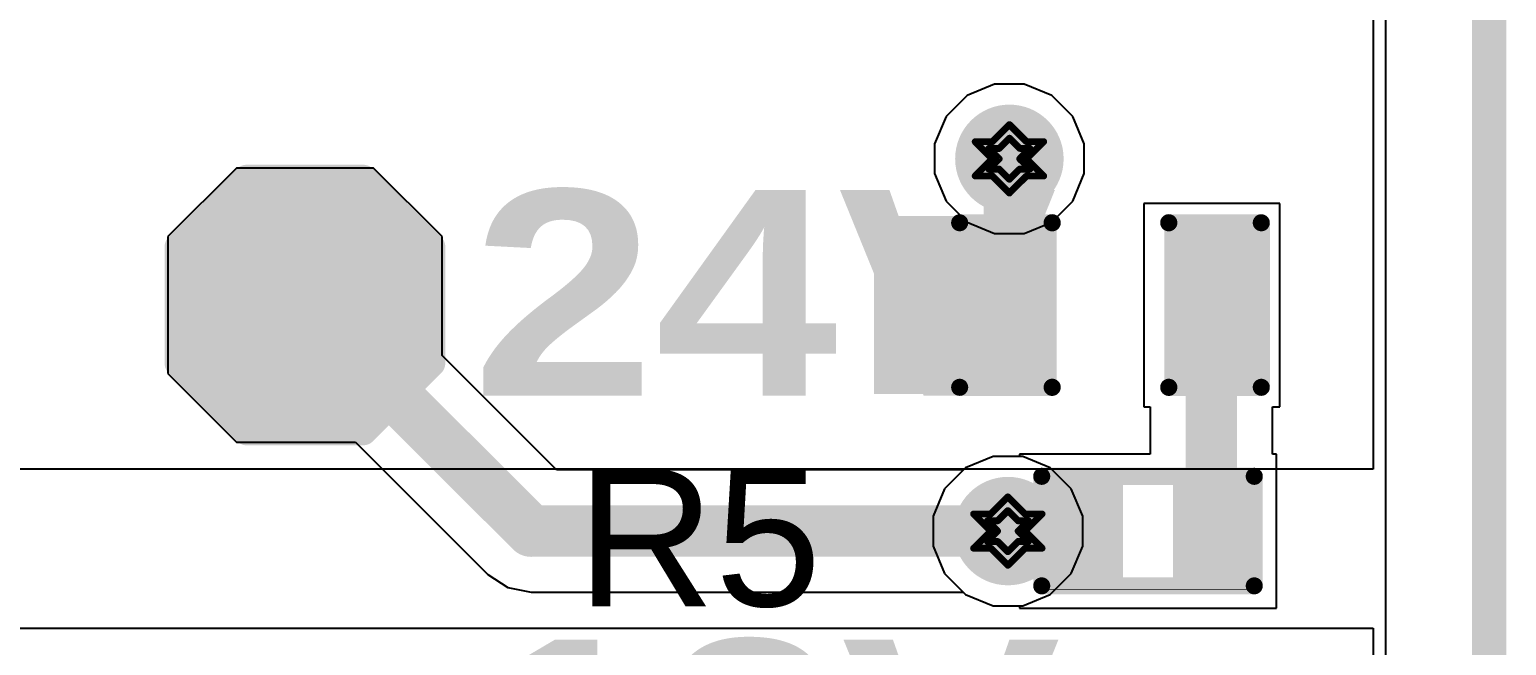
# Model space of a CAD drawing. Header units: inches. Extents: x -5 to 5328, y -4 to 5281.
# Drawn here: x 135.16 to 146.11, y 37.2 to 41.77 of the extents above; entities that cross this region are included whole.
import ezdxf

# ---------------------------------------------------------------- set-up
doc = ezdxf.new("R2010")
doc.units = ezdxf.units.IN
for name, color, linetype in [('Board Outline', 216, 'Continuous'), ('Bottom Layer', 5, 'Continuous'), ('Bottom Solder', 6, 'Continuous'), ('Drill Drawing', 1, 'Continuous'), ('Layer 1', 16, 'Continuous'), ('Layer 2', 76, 'Continuous'), ('Top Layer', 1, 'Continuous'), ('Top Overlay', 2, 'Continuous'), ('Top Paste', 8, 'Continuous'), ('Top Solder', 216, 'Continuous'), ('Via Holes', 16, 'Continuous')]:
    doc.layers.add(name, color=color, linetype=linetype)
doc.styles.add('Arial', font='', dxfattribs={"height": 0.2})
doc.styles.add('Arial Black_Bold', font='', dxfattribs={"height": 0.2})
doc.styles.get('Arial').set_extended_font_data('Arial')
doc.styles.get('Arial Black_Bold').set_extended_font_data('Arial Black', bold=True)

# ---------------------------------------------------------------- blocks, each defined once
blk = doc.blocks.new('T__________18')
at = {"layer": 'Top Layer'}
blk.add_hatch(color=1, dxfattribs=at).paths.add_polyline_path([(0.381, 0.762), (-0.381, 0.762), (-0.762, 0.381), (-0.762, -0.381), (-0.381, -0.762), (0.381, -0.762), (0.762, -0.381), (0.762, 0.381)])
at = {"layer": 'Top Paste'}
blk.add_hatch(color=8, dxfattribs=at).paths.add_polyline_path([(0.381, 0.762), (-0.381, 0.762), (-0.762, 0.381), (-0.762, -0.381), (-0.381, -0.762), (0.381, -0.762), (0.762, -0.381), (0.762, 0.381)])
at = {"layer": 'Top Solder'}
blk.add_hatch(color=216, dxfattribs=at).paths.add_polyline_path([(0.432, 0.864), (-0.432, 0.864), (-0.864, 0.432), (-0.864, -0.432), (-0.432, -0.864), (0.432, -0.864), (0.864, -0.432), (0.864, 0.432)])
at = {"layer": 'Top Overlay'}
for points in [[(-0.94, 0.432, 0.2, 0.2, 0), (-0.432, 0.94, 0.2, 0.2, 0)], [(-0.432, 0.94, 0.2, 0.2, 0), (0.432, 0.94, 0.2, 0.2, 0)], [(0.432, 0.94, 0.2, 0.2, 0), (0.94, 0.432, 0.2, 0.2, 0)], [(-0.94, -0.432, 0.2, 0.2, 0), (-0.94, 0.432, 0.2, 0.2, 0)], [(0.94, -0.432, 0.2, 0.2, 0), (0.94, 0.432, 0.2, 0.2, 0)], [(-0.94, -0.432, 0.2, 0.2, 0), (-0.432, -0.94, 0.2, 0.2, 0)], [(0.432, -0.94, 0.2, 0.2, 0), (0.94, -0.432, 0.2, 0.2, 0)], [(-0.432, -0.94, 0.2, 0.2, 0), (0.432, -0.94, 0.2, 0.2, 0)]]:
    blk.add_lwpolyline(points, format="xyseb", dxfattribs=at)
for points in [[(-0.482, 0.94, 0.1, 0.1, 1), (-0.382, 0.94, 0.1, 0.1, 1)], [(-0.482, 0.94, 0.1, 0.1, 1), (-0.382, 0.94, 0.1, 0.1, 1)], [(0.382, 0.94, 0.1, 0.1, 1), (0.482, 0.94, 0.1, 0.1, 1)], [(0.382, 0.94, 0.1, 0.1, 1), (0.482, 0.94, 0.1, 0.1, 1)], [(-0.99, 0.432, 0.1, 0.1, 1), (-0.89, 0.432, 0.1, 0.1, 1)], [(-0.99, 0.432, 0.1, 0.1, 1), (-0.89, 0.432, 0.1, 0.1, 1)], [(0.89, 0.432, 0.1, 0.1, 1), (0.99, 0.432, 0.1, 0.1, 1)], [(0.89, 0.432, 0.1, 0.1, 1), (0.99, 0.432, 0.1, 0.1, 1)], [(-0.99, -0.432, 0.1, 0.1, 1), (-0.89, -0.432, 0.1, 0.1, 1)], [(-0.99, -0.432, 0.1, 0.1, 1), (-0.89, -0.432, 0.1, 0.1, 1)], [(0.89, -0.432, 0.1, 0.1, 1), (0.99, -0.432, 0.1, 0.1, 1)], [(0.89, -0.432, 0.1, 0.1, 1), (0.99, -0.432, 0.1, 0.1, 1)], [(-0.482, -0.94, 0.1, 0.1, 1), (-0.382, -0.94, 0.1, 0.1, 1)], [(-0.482, -0.94, 0.1, 0.1, 1), (-0.382, -0.94, 0.1, 0.1, 1)], [(0.382, -0.94, 0.1, 0.1, 1), (0.482, -0.94, 0.1, 0.1, 1)], [(0.382, -0.94, 0.1, 0.1, 1), (0.482, -0.94, 0.1, 0.1, 1)]]:
    blk.add_lwpolyline(points, format="xyseb", close=True, dxfattribs=at)
blk = doc.blocks.new('R___0402_95')
at = {"layer": 'Top Layer'}
for points in [[(-0.699, -0.318), (-0.699, 0.318), (-0.241, 0.318), (-0.241, -0.318)], [(0.241, -0.318), (0.241, 0.318), (0.699, 0.318), (0.699, -0.318)]]:
    blk.add_hatch(color=1, dxfattribs=at).paths.add_polyline_path(points)
at = {"layer": 'Top Paste'}
for points in [[(-0.699, -0.318), (-0.699, 0.318), (-0.241, 0.318), (-0.241, -0.318)], [(0.241, -0.318), (0.241, 0.318), (0.699, 0.318), (0.699, -0.318)]]:
    blk.add_hatch(color=8, dxfattribs=at).paths.add_polyline_path(points)
at = {"layer": 'Top Solder'}
for points in [[(-0.754, -0.373), (-0.754, 0.373), (-0.186, 0.373), (-0.186, -0.373)], [(0.186, -0.373), (0.186, 0.373), (0.754, 0.373), (0.754, -0.373)]]:
    blk.add_hatch(color=216, dxfattribs=at).paths.add_polyline_path(points)
at = {"layer": 'Top Overlay'}
for points in [[(-0.787, -0.406, 0.127, 0.127, 0), (-0.787, 0.406, 0.127, 0.127, 0)], [(-0.787, 0.406, 0.127, 0.127, 0), (0.787, 0.406, 0.127, 0.127, 0)], [(0.787, -0.406, 0.127, 0.127, 0), (0.787, 0.406, 0.127, 0.127, 0)], [(-0.787, -0.406, 0.127, 0.127, 0), (0.787, -0.406, 0.127, 0.127, 0)], [(-0.813, -0.432, 0.00323, 0.00323, 0), (0.813, -0.432, 0.00323, 0.00323, 0)]]:
    blk.add_lwpolyline(points, format="xyseb", dxfattribs=at)
for points in [[(-0.819, 0.406, 0.0635, 0.0635, 1), (-0.756, 0.406, 0.0635, 0.0635, 1)], [(-0.819, 0.406, 0.0635, 0.0635, 1), (-0.756, 0.406, 0.0635, 0.0635, 1)], [(0.756, 0.406, 0.0635, 0.0635, 1), (0.819, 0.406, 0.0635, 0.0635, 1)], [(0.756, 0.406, 0.0635, 0.0635, 1), (0.819, 0.406, 0.0635, 0.0635, 1)], [(-0.819, -0.406, 0.0635, 0.0635, 1), (-0.756, -0.406, 0.0635, 0.0635, 1)], [(-0.819, -0.406, 0.0635, 0.0635, 1), (-0.756, -0.406, 0.0635, 0.0635, 1)], [(-0.814, -0.432, 0.00161, 0.00161, 1), (-0.812, -0.432, 0.00161, 0.00161, 1)], [(0.756, -0.406, 0.0635, 0.0635, 1), (0.819, -0.406, 0.0635, 0.0635, 1)], [(0.756, -0.406, 0.0635, 0.0635, 1), (0.819, -0.406, 0.0635, 0.0635, 1)], [(0.812, -0.432, 0.00161, 0.00161, 1), (0.814, -0.432, 0.00161, 0.00161, 1)]]:
    blk.add_lwpolyline(points, format="xyseb", close=True, dxfattribs=at)
blk = doc.blocks.new('LED_0603_116')
at = {"layer": 'Top Layer'}
for points in [[(-1, 0.5), (-0.5, 0.5), (-0.5, -0.5), (-1, -0.5)], [(0.5, 0.5), (1, 0.5), (1, -0.5), (0.5, -0.5)]]:
    blk.add_hatch(color=1, dxfattribs=at).paths.add_polyline_path(points)
at = {"layer": 'Top Overlay'}
blk.add_hatch(color=2, dxfattribs=at).paths.add_polyline_path([(1.118, -0.66), (1.753, -0.66), (1.753, 0.66), (1.118, 0.66)])
at = {"layer": 'Top Paste'}
for points in [[(-1, 0.5), (-0.5, 0.5), (-0.5, -0.5), (-1, -0.5)], [(0.5, 0.5), (1, 0.5), (1, -0.5), (0.5, -0.5)]]:
    blk.add_hatch(color=8, dxfattribs=at).paths.add_polyline_path(points)
at = {"layer": 'Top Solder'}
for points in [[(-1.102, 0.602), (-0.398, 0.602), (-0.398, -0.602), (-1.102, -0.602)], [(0.398, 0.602), (1.102, 0.602), (1.102, -0.602), (0.398, -0.602)]]:
    blk.add_hatch(color=216, dxfattribs=at).paths.add_polyline_path(points)
at = {"layer": 'Top Overlay'}
for points in [[(-1.118, 0.61, 0.127, 0.127, 0), (-1.118, -0.61, 0.127, 0.127, 0)], [(-0.432, 0.61, 0.127, 0.127, 0), (-1.118, 0.61, 0.127, 0.127, 0)], [(1.118, 0.61, 0.127, 0.127, 0), (0.432, 0.61, 0.127, 0.127, 0)], [(1.118, 0.61, 0.127, 0.127, 0), (1.118, -0.61, 0.127, 0.127, 0)], [(-0.432, -0.61, 0.127, 0.127, 0), (-1.118, -0.61, 0.127, 0.127, 0)], [(1.118, -0.61, 0.127, 0.127, 0), (0.432, -0.61, 0.127, 0.127, 0)]]:
    blk.add_lwpolyline(points, format="xyseb", dxfattribs=at)
for points in [[(-1.149, 0.61, 0.0635, 0.0635, 1), (-1.086, 0.61, 0.0635, 0.0635, 1)], [(-1.149, 0.61, 0.0635, 0.0635, 1), (-1.086, 0.61, 0.0635, 0.0635, 1)], [(-0.464, 0.61, 0.0635, 0.0635, 1), (-0.4, 0.61, 0.0635, 0.0635, 1)], [(0.4, 0.61, 0.0635, 0.0635, 1), (0.464, 0.61, 0.0635, 0.0635, 1)], [(1.086, 0.61, 0.0635, 0.0635, 1), (1.149, 0.61, 0.0635, 0.0635, 1)], [(1.086, 0.61, 0.0635, 0.0635, 1), (1.149, 0.61, 0.0635, 0.0635, 1)], [(-1.149, -0.61, 0.0635, 0.0635, 1), (-1.086, -0.61, 0.0635, 0.0635, 1)], [(-1.149, -0.61, 0.0635, 0.0635, 1), (-1.086, -0.61, 0.0635, 0.0635, 1)], [(-0.464, -0.61, 0.0635, 0.0635, 1), (-0.4, -0.61, 0.0635, 0.0635, 1)], [(0.4, -0.61, 0.0635, 0.0635, 1), (0.464, -0.61, 0.0635, 0.0635, 1)], [(1.086, -0.61, 0.0635, 0.0635, 1), (1.149, -0.61, 0.0635, 0.0635, 1)], [(1.086, -0.61, 0.0635, 0.0635, 1), (1.149, -0.61, 0.0635, 0.0635, 1)]]:
    blk.add_lwpolyline(points, format="xyseb", close=True, dxfattribs=at)

msp = doc.modelspace()

# ---------------------------------------------------------------- hatches: boundary and pattern name
at = {"layer": 'Bottom Layer'}
h = msp.add_hatch(color=5, dxfattribs=at)
edge = h.paths.add_edge_path()
edge.add_arc((142.425, 40.808), 0.3, 0, 360)
h = msp.add_hatch(color=5, dxfattribs=at)
edge = h.paths.add_edge_path()
edge.add_arc((142.414, 38.048), 0.3, 0, 360)
at = {"layer": 'Bottom Solder'}
h = msp.add_hatch(color=6, dxfattribs=at)
edge = h.paths.add_edge_path()
edge.add_arc((142.425, 40.808), 0.402, 0, 360)
h = msp.add_hatch(color=6, dxfattribs=at)
edge = h.paths.add_edge_path()
edge.add_arc((142.414, 38.048), 0.402, 0, 360)
at = {"layer": 'Layer 1'}
h = msp.add_hatch(color=16, dxfattribs=at)
edge = h.paths.add_edge_path()
edge.add_arc((142.425, 40.808), 0.3, 0, 360)
h = msp.add_hatch(color=16, dxfattribs=at)
edge = h.paths.add_edge_path()
edge.add_arc((142.414, 38.048), 0.3, 0, 360)
at = {"layer": 'Layer 2'}
h = msp.add_hatch(color=76, dxfattribs=at)
edge = h.paths.add_edge_path()
edge.add_arc((142.425, 40.808), 0.3, 0, 360)
h = msp.add_hatch(color=76, dxfattribs=at)
edge = h.paths.add_edge_path()
edge.add_arc((142.414, 38.048), 0.3, 0, 360)
at = {"layer": 'Top Layer'}
h = msp.add_hatch(color=1, dxfattribs=at)
edge = h.paths.add_edge_path()
edge.add_arc((142.425, 40.808), 0.3, 0, 360)
h = msp.add_hatch(color=1, dxfattribs=at)
edge = h.paths.add_edge_path()
edge.add_arc((142.414, 38.048), 0.3, 0, 360)
at = {"layer": 'Top Solder'}
h = msp.add_hatch(color=216, dxfattribs=at)
edge = h.paths.add_edge_path()
edge.add_arc((142.425, 40.808), 0.402, 0, 360)
h = msp.add_hatch(color=216, dxfattribs=at)
edge = h.paths.add_edge_path()
edge.add_arc((142.414, 38.048), 0.402, 0, 360)
at = {"layer": 'Via Holes'}
h = msp.add_hatch(color=7, dxfattribs=at)
edge = h.paths.add_edge_path()
edge.add_arc((142.425, 40.808), 0.15, 0, 360)
h = msp.add_hatch(color=7, dxfattribs=at)
edge = h.paths.add_edge_path()
edge.add_arc((142.414, 38.048), 0.15, 0, 360)

# ---------------------------------------------------------------- linework, layer by layer
at = {"layer": 'Board Outline'}
msp.add_lwpolyline([(145.981, -4, 0.254, 0.254, 0), (145.981, 106, 0.254, 0.254, 0)], format="xyseb", dxfattribs=at)
at = {"layer": 'Bottom Layer'}
for p, q in [((145.213, 67.072), (145.213, 36.627)), ((142.111, 41.278), (141.956, 41.122)), ((142.315, 41.362), (142.111, 41.278)), ((142.535, 41.362), (142.315, 41.362)), ((142.739, 41.278), (142.535, 41.362)), ((142.895, 41.122), (142.739, 41.278)), ((141.956, 41.122), (141.871, 40.919)), ((142.979, 40.919), (142.895, 41.122)), ((141.871, 40.919), (141.871, 40.698)), ((142.979, 40.698), (142.979, 40.919)), ((141.871, 40.698), (141.956, 40.495)), ((142.895, 40.495), (142.979, 40.698)), ((141.956, 40.495), (142.111, 40.339)), ((142.739, 40.339), (142.895, 40.495)), ((142.111, 40.339), (142.315, 40.254)), ((142.535, 40.254), (142.739, 40.339)), ((142.315, 40.254), (142.535, 40.254))]:
    msp.add_line(p, q, dxfattribs=at)
at = {"layer": 'Drill Drawing'}
for points in [[(142.298, 40.935, 0.0508, 0.0508, 0), (142.425, 41.062, 0.0508, 0.0508, 0)], [(142.425, 41.062, 0.0508, 0.0508, 0), (142.552, 40.935, 0.0508, 0.0508, 0)], [(142.171, 40.935, 0.0508, 0.0508, 0), (142.298, 40.808, 0.0508, 0.0508, 0)], [(142.171, 40.935, 0.0508, 0.0508, 0), (142.298, 40.935, 0.0508, 0.0508, 0)], [(142.349, 40.885, 0.0508, 0.0508, 0), (142.425, 40.961, 0.0508, 0.0508, 0)], [(142.425, 40.961, 0.0508, 0.0508, 0), (142.501, 40.885, 0.0508, 0.0508, 0)], [(142.552, 40.935, 0.0508, 0.0508, 0), (142.679, 40.935, 0.0508, 0.0508, 0)], [(142.552, 40.808, 0.0508, 0.0508, 0), (142.679, 40.935, 0.0508, 0.0508, 0)], [(142.171, 40.681, 0.0508, 0.0508, 0), (142.298, 40.808, 0.0508, 0.0508, 0)], [(142.273, 40.885, 0.0508, 0.0508, 0), (142.349, 40.808, 0.0508, 0.0508, 0)], [(142.273, 40.885, 0.0508, 0.0508, 0), (142.349, 40.885, 0.0508, 0.0508, 0)], [(142.273, 40.732, 0.0508, 0.0508, 0), (142.349, 40.808, 0.0508, 0.0508, 0)], [(142.501, 40.885, 0.0508, 0.0508, 0), (142.578, 40.885, 0.0508, 0.0508, 0)], [(142.501, 40.808, 0.0508, 0.0508, 0), (142.578, 40.885, 0.0508, 0.0508, 0)], [(142.501, 40.808, 0.0508, 0.0508, 0), (142.578, 40.732, 0.0508, 0.0508, 0)], [(142.552, 40.808, 0.0508, 0.0508, 0), (142.679, 40.681, 0.0508, 0.0508, 0)], [(142.273, 40.732, 0.0508, 0.0508, 0), (142.349, 40.732, 0.0508, 0.0508, 0)], [(142.349, 40.732, 0.0508, 0.0508, 0), (142.425, 40.656, 0.0508, 0.0508, 0)], [(142.425, 40.656, 0.0508, 0.0508, 0), (142.501, 40.732, 0.0508, 0.0508, 0)], [(142.501, 40.732, 0.0508, 0.0508, 0), (142.578, 40.732, 0.0508, 0.0508, 0)], [(142.171, 40.681, 0.0508, 0.0508, 0), (142.298, 40.681, 0.0508, 0.0508, 0)], [(142.298, 40.681, 0.0508, 0.0508, 0), (142.425, 40.554, 0.0508, 0.0508, 0)], [(142.425, 40.554, 0.0508, 0.0508, 0), (142.552, 40.681, 0.0508, 0.0508, 0)], [(142.552, 40.681, 0.0508, 0.0508, 0), (142.679, 40.681, 0.0508, 0.0508, 0)], [(142.287, 38.175, 0.0508, 0.0508, 0), (142.414, 38.302, 0.0508, 0.0508, 0)], [(142.414, 38.302, 0.0508, 0.0508, 0), (142.541, 38.175, 0.0508, 0.0508, 0)], [(142.16, 38.175, 0.0508, 0.0508, 0), (142.287, 38.048, 0.0508, 0.0508, 0)], [(142.16, 38.175, 0.0508, 0.0508, 0), (142.287, 38.175, 0.0508, 0.0508, 0)], [(142.338, 38.124, 0.0508, 0.0508, 0), (142.414, 38.2, 0.0508, 0.0508, 0)], [(142.414, 38.2, 0.0508, 0.0508, 0), (142.49, 38.124, 0.0508, 0.0508, 0)], [(142.541, 38.175, 0.0508, 0.0508, 0), (142.668, 38.175, 0.0508, 0.0508, 0)], [(142.541, 38.048, 0.0508, 0.0508, 0), (142.668, 38.175, 0.0508, 0.0508, 0)], [(142.261, 38.124, 0.0508, 0.0508, 0), (142.338, 38.048, 0.0508, 0.0508, 0)], [(142.261, 38.124, 0.0508, 0.0508, 0), (142.338, 38.124, 0.0508, 0.0508, 0)], [(142.49, 38.124, 0.0508, 0.0508, 0), (142.566, 38.124, 0.0508, 0.0508, 0)], [(142.49, 38.048, 0.0508, 0.0508, 0), (142.566, 38.124, 0.0508, 0.0508, 0)], [(142.16, 37.921, 0.0508, 0.0508, 0), (142.287, 38.048, 0.0508, 0.0508, 0)], [(142.261, 37.971, 0.0508, 0.0508, 0), (142.338, 38.048, 0.0508, 0.0508, 0)], [(142.261, 37.971, 0.0508, 0.0508, 0), (142.338, 37.971, 0.0508, 0.0508, 0)], [(142.338, 37.971, 0.0508, 0.0508, 0), (142.414, 37.895, 0.0508, 0.0508, 0)], [(142.414, 37.895, 0.0508, 0.0508, 0), (142.49, 37.971, 0.0508, 0.0508, 0)], [(142.49, 38.048, 0.0508, 0.0508, 0), (142.566, 37.971, 0.0508, 0.0508, 0)], [(142.49, 37.971, 0.0508, 0.0508, 0), (142.566, 37.971, 0.0508, 0.0508, 0)], [(142.541, 38.048, 0.0508, 0.0508, 0), (142.668, 37.921, 0.0508, 0.0508, 0)], [(142.16, 37.921, 0.0508, 0.0508, 0), (142.287, 37.921, 0.0508, 0.0508, 0)], [(142.287, 37.921, 0.0508, 0.0508, 0), (142.414, 37.794, 0.0508, 0.0508, 0)], [(142.414, 37.794, 0.0508, 0.0508, 0), (142.541, 37.921, 0.0508, 0.0508, 0)], [(142.541, 37.921, 0.0508, 0.0508, 0), (142.668, 37.921, 0.0508, 0.0508, 0)]]:
    msp.add_lwpolyline(points, format="xyseb", dxfattribs=at)
for points in [[(142.413, 41.062, 0.0254, 0.0254, 1), (142.438, 41.062, 0.0254, 0.0254, 1)], [(142.413, 41.062, 0.0254, 0.0254, 1), (142.438, 41.062, 0.0254, 0.0254, 1)], [(142.159, 40.935, 0.0254, 0.0254, 1), (142.184, 40.935, 0.0254, 0.0254, 1)], [(142.159, 40.935, 0.0254, 0.0254, 1), (142.184, 40.935, 0.0254, 0.0254, 1)], [(142.286, 40.935, 0.0254, 0.0254, 1), (142.311, 40.935, 0.0254, 0.0254, 1)], [(142.286, 40.935, 0.0254, 0.0254, 1), (142.311, 40.935, 0.0254, 0.0254, 1)], [(142.413, 40.961, 0.0254, 0.0254, 1), (142.438, 40.961, 0.0254, 0.0254, 1)], [(142.413, 40.961, 0.0254, 0.0254, 1), (142.438, 40.961, 0.0254, 0.0254, 1)], [(142.54, 40.935, 0.0254, 0.0254, 1), (142.565, 40.935, 0.0254, 0.0254, 1)], [(142.54, 40.935, 0.0254, 0.0254, 1), (142.565, 40.935, 0.0254, 0.0254, 1)], [(142.667, 40.935, 0.0254, 0.0254, 1), (142.692, 40.935, 0.0254, 0.0254, 1)], [(142.667, 40.935, 0.0254, 0.0254, 1), (142.692, 40.935, 0.0254, 0.0254, 1)], [(142.26, 40.885, 0.0254, 0.0254, 1), (142.286, 40.885, 0.0254, 0.0254, 1)], [(142.26, 40.885, 0.0254, 0.0254, 1), (142.286, 40.885, 0.0254, 0.0254, 1)], [(142.286, 40.808, 0.0254, 0.0254, 1), (142.311, 40.808, 0.0254, 0.0254, 1)], [(142.286, 40.808, 0.0254, 0.0254, 1), (142.311, 40.808, 0.0254, 0.0254, 1)], [(142.336, 40.885, 0.0254, 0.0254, 1), (142.362, 40.885, 0.0254, 0.0254, 1)], [(142.336, 40.885, 0.0254, 0.0254, 1), (142.362, 40.885, 0.0254, 0.0254, 1)], [(142.336, 40.808, 0.0254, 0.0254, 1), (142.362, 40.808, 0.0254, 0.0254, 1)], [(142.336, 40.808, 0.0254, 0.0254, 1), (142.362, 40.808, 0.0254, 0.0254, 1)], [(142.489, 40.885, 0.0254, 0.0254, 1), (142.514, 40.885, 0.0254, 0.0254, 1)], [(142.489, 40.885, 0.0254, 0.0254, 1), (142.514, 40.885, 0.0254, 0.0254, 1)], [(142.489, 40.808, 0.0254, 0.0254, 1), (142.514, 40.808, 0.0254, 0.0254, 1)], [(142.489, 40.808, 0.0254, 0.0254, 1), (142.514, 40.808, 0.0254, 0.0254, 1)], [(142.54, 40.808, 0.0254, 0.0254, 1), (142.565, 40.808, 0.0254, 0.0254, 1)], [(142.54, 40.808, 0.0254, 0.0254, 1), (142.565, 40.808, 0.0254, 0.0254, 1)], [(142.565, 40.885, 0.0254, 0.0254, 1), (142.59, 40.885, 0.0254, 0.0254, 1)], [(142.565, 40.885, 0.0254, 0.0254, 1), (142.59, 40.885, 0.0254, 0.0254, 1)], [(142.26, 40.732, 0.0254, 0.0254, 1), (142.286, 40.732, 0.0254, 0.0254, 1)], [(142.26, 40.732, 0.0254, 0.0254, 1), (142.286, 40.732, 0.0254, 0.0254, 1)], [(142.336, 40.732, 0.0254, 0.0254, 1), (142.362, 40.732, 0.0254, 0.0254, 1)], [(142.336, 40.732, 0.0254, 0.0254, 1), (142.362, 40.732, 0.0254, 0.0254, 1)], [(142.489, 40.732, 0.0254, 0.0254, 1), (142.514, 40.732, 0.0254, 0.0254, 1)], [(142.489, 40.732, 0.0254, 0.0254, 1), (142.514, 40.732, 0.0254, 0.0254, 1)], [(142.565, 40.732, 0.0254, 0.0254, 1), (142.59, 40.732, 0.0254, 0.0254, 1)], [(142.565, 40.732, 0.0254, 0.0254, 1), (142.59, 40.732, 0.0254, 0.0254, 1)], [(142.159, 40.681, 0.0254, 0.0254, 1), (142.184, 40.681, 0.0254, 0.0254, 1)], [(142.159, 40.681, 0.0254, 0.0254, 1), (142.184, 40.681, 0.0254, 0.0254, 1)], [(142.286, 40.681, 0.0254, 0.0254, 1), (142.311, 40.681, 0.0254, 0.0254, 1)], [(142.286, 40.681, 0.0254, 0.0254, 1), (142.311, 40.681, 0.0254, 0.0254, 1)], [(142.413, 40.656, 0.0254, 0.0254, 1), (142.438, 40.656, 0.0254, 0.0254, 1)], [(142.413, 40.656, 0.0254, 0.0254, 1), (142.438, 40.656, 0.0254, 0.0254, 1)], [(142.54, 40.681, 0.0254, 0.0254, 1), (142.565, 40.681, 0.0254, 0.0254, 1)], [(142.54, 40.681, 0.0254, 0.0254, 1), (142.565, 40.681, 0.0254, 0.0254, 1)], [(142.667, 40.681, 0.0254, 0.0254, 1), (142.692, 40.681, 0.0254, 0.0254, 1)], [(142.667, 40.681, 0.0254, 0.0254, 1), (142.692, 40.681, 0.0254, 0.0254, 1)], [(142.413, 40.554, 0.0254, 0.0254, 1), (142.438, 40.554, 0.0254, 0.0254, 1)], [(142.413, 40.554, 0.0254, 0.0254, 1), (142.438, 40.554, 0.0254, 0.0254, 1)], [(142.401, 38.302, 0.0254, 0.0254, 1), (142.426, 38.302, 0.0254, 0.0254, 1)], [(142.401, 38.302, 0.0254, 0.0254, 1), (142.426, 38.302, 0.0254, 0.0254, 1)], [(142.147, 38.175, 0.0254, 0.0254, 1), (142.172, 38.175, 0.0254, 0.0254, 1)], [(142.147, 38.175, 0.0254, 0.0254, 1), (142.172, 38.175, 0.0254, 0.0254, 1)], [(142.274, 38.175, 0.0254, 0.0254, 1), (142.299, 38.175, 0.0254, 0.0254, 1)], [(142.274, 38.175, 0.0254, 0.0254, 1), (142.299, 38.175, 0.0254, 0.0254, 1)], [(142.401, 38.2, 0.0254, 0.0254, 1), (142.426, 38.2, 0.0254, 0.0254, 1)], [(142.401, 38.2, 0.0254, 0.0254, 1), (142.426, 38.2, 0.0254, 0.0254, 1)], [(142.528, 38.175, 0.0254, 0.0254, 1), (142.553, 38.175, 0.0254, 0.0254, 1)], [(142.528, 38.175, 0.0254, 0.0254, 1), (142.553, 38.175, 0.0254, 0.0254, 1)], [(142.655, 38.175, 0.0254, 0.0254, 1), (142.68, 38.175, 0.0254, 0.0254, 1)], [(142.655, 38.175, 0.0254, 0.0254, 1), (142.68, 38.175, 0.0254, 0.0254, 1)], [(142.249, 38.124, 0.0254, 0.0254, 1), (142.274, 38.124, 0.0254, 0.0254, 1)], [(142.249, 38.124, 0.0254, 0.0254, 1), (142.274, 38.124, 0.0254, 0.0254, 1)], [(142.325, 38.124, 0.0254, 0.0254, 1), (142.35, 38.124, 0.0254, 0.0254, 1)], [(142.325, 38.124, 0.0254, 0.0254, 1), (142.35, 38.124, 0.0254, 0.0254, 1)], [(142.477, 38.124, 0.0254, 0.0254, 1), (142.503, 38.124, 0.0254, 0.0254, 1)], [(142.477, 38.124, 0.0254, 0.0254, 1), (142.503, 38.124, 0.0254, 0.0254, 1)], [(142.553, 38.124, 0.0254, 0.0254, 1), (142.579, 38.124, 0.0254, 0.0254, 1)], [(142.553, 38.124, 0.0254, 0.0254, 1), (142.579, 38.124, 0.0254, 0.0254, 1)], [(142.249, 37.971, 0.0254, 0.0254, 1), (142.274, 37.971, 0.0254, 0.0254, 1)], [(142.249, 37.971, 0.0254, 0.0254, 1), (142.274, 37.971, 0.0254, 0.0254, 1)], [(142.274, 38.048, 0.0254, 0.0254, 1), (142.299, 38.048, 0.0254, 0.0254, 1)], [(142.274, 38.048, 0.0254, 0.0254, 1), (142.299, 38.048, 0.0254, 0.0254, 1)], [(142.325, 38.048, 0.0254, 0.0254, 1), (142.35, 38.048, 0.0254, 0.0254, 1)], [(142.325, 38.048, 0.0254, 0.0254, 1), (142.35, 38.048, 0.0254, 0.0254, 1)], [(142.325, 37.971, 0.0254, 0.0254, 1), (142.35, 37.971, 0.0254, 0.0254, 1)], [(142.325, 37.971, 0.0254, 0.0254, 1), (142.35, 37.971, 0.0254, 0.0254, 1)], [(142.477, 38.048, 0.0254, 0.0254, 1), (142.503, 38.048, 0.0254, 0.0254, 1)], [(142.477, 38.048, 0.0254, 0.0254, 1), (142.503, 38.048, 0.0254, 0.0254, 1)], [(142.477, 37.971, 0.0254, 0.0254, 1), (142.503, 37.971, 0.0254, 0.0254, 1)], [(142.477, 37.971, 0.0254, 0.0254, 1), (142.503, 37.971, 0.0254, 0.0254, 1)], [(142.528, 38.048, 0.0254, 0.0254, 1), (142.553, 38.048, 0.0254, 0.0254, 1)], [(142.528, 38.048, 0.0254, 0.0254, 1), (142.553, 38.048, 0.0254, 0.0254, 1)], [(142.553, 37.971, 0.0254, 0.0254, 1), (142.579, 37.971, 0.0254, 0.0254, 1)], [(142.553, 37.971, 0.0254, 0.0254, 1), (142.579, 37.971, 0.0254, 0.0254, 1)], [(142.147, 37.921, 0.0254, 0.0254, 1), (142.172, 37.921, 0.0254, 0.0254, 1)], [(142.147, 37.921, 0.0254, 0.0254, 1), (142.172, 37.921, 0.0254, 0.0254, 1)], [(142.274, 37.921, 0.0254, 0.0254, 1), (142.299, 37.921, 0.0254, 0.0254, 1)], [(142.274, 37.921, 0.0254, 0.0254, 1), (142.299, 37.921, 0.0254, 0.0254, 1)], [(142.401, 37.895, 0.0254, 0.0254, 1), (142.426, 37.895, 0.0254, 0.0254, 1)], [(142.401, 37.895, 0.0254, 0.0254, 1), (142.426, 37.895, 0.0254, 0.0254, 1)], [(142.528, 37.921, 0.0254, 0.0254, 1), (142.553, 37.921, 0.0254, 0.0254, 1)], [(142.528, 37.921, 0.0254, 0.0254, 1), (142.553, 37.921, 0.0254, 0.0254, 1)], [(142.655, 37.921, 0.0254, 0.0254, 1), (142.68, 37.921, 0.0254, 0.0254, 1)], [(142.655, 37.921, 0.0254, 0.0254, 1), (142.68, 37.921, 0.0254, 0.0254, 1)], [(142.401, 37.794, 0.0254, 0.0254, 1), (142.426, 37.794, 0.0254, 0.0254, 1)], [(142.401, 37.794, 0.0254, 0.0254, 1), (142.426, 37.794, 0.0254, 0.0254, 1)]]:
    msp.add_lwpolyline(points, format="xyseb", close=True, dxfattribs=at)
at = {"layer": 'Layer 1'}
for p, q in [((145.213, 99.445), (145.213, 2.596)), ((142.304, 38.602), (142.1, 38.517)), ((142.524, 38.602), (142.304, 38.602)), ((142.728, 38.517), (142.524, 38.602)), ((142.1, 38.517), (141.944, 38.361)), ((142.883, 38.361), (142.728, 38.517)), ((141.944, 38.361), (141.86, 38.158)), ((142.968, 38.158), (142.883, 38.361)), ((141.86, 38.158), (141.86, 37.937)), ((142.968, 37.937), (142.968, 38.158)), ((141.86, 37.937), (141.944, 37.734)), ((142.883, 37.734), (142.968, 37.937)), ((141.944, 37.734), (142.1, 37.578)), ((142.728, 37.578), (142.883, 37.734)), ((142.1, 37.578), (142.304, 37.494)), ((142.524, 37.494), (142.728, 37.578)), ((142.304, 37.494), (142.524, 37.494))]:
    msp.add_line(p, q, dxfattribs=at)
at = {"layer": 'Layer 2'}
for p, q in [((145.121, 52.621), (145.121, 38.506)), ((142.111, 41.278), (141.956, 41.122)), ((142.315, 41.362), (142.111, 41.278)), ((142.535, 41.362), (142.315, 41.362)), ((142.739, 41.278), (142.535, 41.362)), ((142.895, 41.122), (142.739, 41.278)), ((141.956, 41.122), (141.871, 40.919)), ((142.979, 40.919), (142.895, 41.122)), ((141.871, 40.919), (141.871, 40.698)), ((142.979, 40.698), (142.979, 40.919)), ((141.871, 40.698), (141.956, 40.495)), ((142.895, 40.495), (142.979, 40.698)), ((141.956, 40.495), (142.111, 40.339)), ((142.739, 40.339), (142.895, 40.495)), ((142.111, 40.339), (142.315, 40.254)), ((142.535, 40.254), (142.739, 40.339)), ((142.315, 40.254), (142.535, 40.254)), ((145.121, 38.506), (107.493, 38.506)), ((113.444, 37.329), (145.121, 37.329)), ((145.121, 37.329), (145.121, 2.706))]:
    msp.add_line(p, q, dxfattribs=at)
at = {"layer": 'Top Layer'}
for p, q in [((145.213, 45.025), (145.213, 2.596)), ((136.697, 40.74), (136.189, 40.232)), ((137.713, 40.74), (136.697, 40.74)), ((138.221, 40.232), (137.713, 40.74)), ((144.428, 40.478), (143.42, 40.478)), ((143.42, 40.478), (143.42, 38.97)), ((144.428, 38.97), (144.428, 40.478)), ((136.189, 40.232), (136.189, 39.216)), ((138.221, 39.349), (138.221, 40.232)), ((139.069, 38.501), (138.221, 39.349)), ((136.189, 39.216), (136.697, 38.708)), ((143.42, 38.97), (143.469, 38.97)), ((143.469, 38.97), (143.469, 38.619)), ((144.375, 38.619), (144.375, 38.97)), ((144.375, 38.97), (144.428, 38.97)), ((136.697, 38.708), (137.58, 38.708)), ((137.58, 38.708), (138.561, 37.727)), ((142.304, 38.602), (142.1, 38.517)), ((142.5, 38.602), (142.304, 38.602)), ((143.469, 38.619), (142.5, 38.619)), ((142.5, 38.619), (142.5, 38.602)), ((144.405, 38.619), (144.375, 38.619)), ((144.405, 37.476), (144.405, 38.619)), ((142.083, 38.501), (139.069, 38.501)), ((142.1, 38.517), (142.083, 38.501)), ((138.561, 37.727), (138.708, 37.629)), ((138.708, 37.629), (138.881, 37.594)), ((138.881, 37.594), (142.083, 37.594)), ((142.083, 37.594), (142.1, 37.578)), ((142.1, 37.578), (142.304, 37.494)), ((142.304, 37.494), (142.5, 37.494)), ((142.5, 37.494), (142.5, 37.476)), ((142.5, 37.476), (144.405, 37.476))]:
    msp.add_line(p, q, dxfattribs=at)
for points in [[(142.425, 39.724, 0.381, 0.381, 0), (142.425, 40.808, 0.381, 0.381, 0)], [(137.205, 39.724, 0.381, 0.381, 0), (138.881, 38.048, 0.381, 0.381, 0)], [(142.424, 39.724, 0.381, 0.381, 0), (142.425, 39.724, 0.381, 0.381, 0)], [(143.922, 38.048, 0.381, 0.381, 0), (143.922, 39.724, 0.381, 0.381, 0)], [(143.922, 39.724, 0.381, 0.381, 0), (143.924, 39.724, 0.381, 0.381, 0)], [(138.881, 38.048, 0.381, 0.381, 0), (142.982, 38.048, 0.381, 0.381, 0)]]:
    msp.add_lwpolyline(points, format="xyseb", dxfattribs=at)
for points in [[(142.33, 40.808, 0.191, 0.191, 1), (142.521, 40.808, 0.191, 0.191, 1)], [(137.11, 39.724, 0.191, 0.191, 1), (137.3, 39.724, 0.191, 0.191, 1)], [(142.329, 39.724, 0.191, 0.191, 1), (142.519, 39.724, 0.191, 0.191, 1)], [(142.33, 39.724, 0.191, 0.191, 1), (142.521, 39.724, 0.191, 0.191, 1)], [(142.33, 39.724, 0.191, 0.191, 1), (142.521, 39.724, 0.191, 0.191, 1)], [(143.827, 39.724, 0.191, 0.191, 1), (144.017, 39.724, 0.191, 0.191, 1)], [(143.827, 39.724, 0.191, 0.191, 1), (144.017, 39.724, 0.191, 0.191, 1)], [(143.829, 39.724, 0.191, 0.191, 1), (144.019, 39.724, 0.191, 0.191, 1)], [(138.786, 38.048, 0.191, 0.191, 1), (138.977, 38.048, 0.191, 0.191, 1)], [(138.786, 38.048, 0.191, 0.191, 1), (138.977, 38.048, 0.191, 0.191, 1)], [(142.887, 38.048, 0.191, 0.191, 1), (143.077, 38.048, 0.191, 0.191, 1)], [(143.827, 38.048, 0.191, 0.191, 1), (144.017, 38.048, 0.191, 0.191, 1)]]:
    msp.add_lwpolyline(points, format="xyseb", close=True, dxfattribs=at)

# ---------------------------------------------------------------- block references
for name, p in [('T__________18', (137.205, 39.724)), ('R___0402_95', (143.452, 38.048))]:
    msp.add_blockref(name, p)
at = {"rotation": 180}
msp.add_blockref('LED_0603_116', (143.174, 39.724), dxfattribs=at)

# ---------------------------------------------------------------- texts
at = {"layer": 'Top Overlay', "style": 'Arial Black_Bold'}
for s, p in [('24V', (138.443, 39.052)), ('12V', (138.469, 35.718))]:
    msp.add_text(s, height=1.524, rotation=360, dxfattribs=at).set_placement(p)
at = {"layer": 'Top Overlay', "style": 'Arial'}
msp.add_text('R5', height=1.016, dxfattribs=at).set_placement((139.218, 37.491))

doc.saveas('drawing.dxf')
